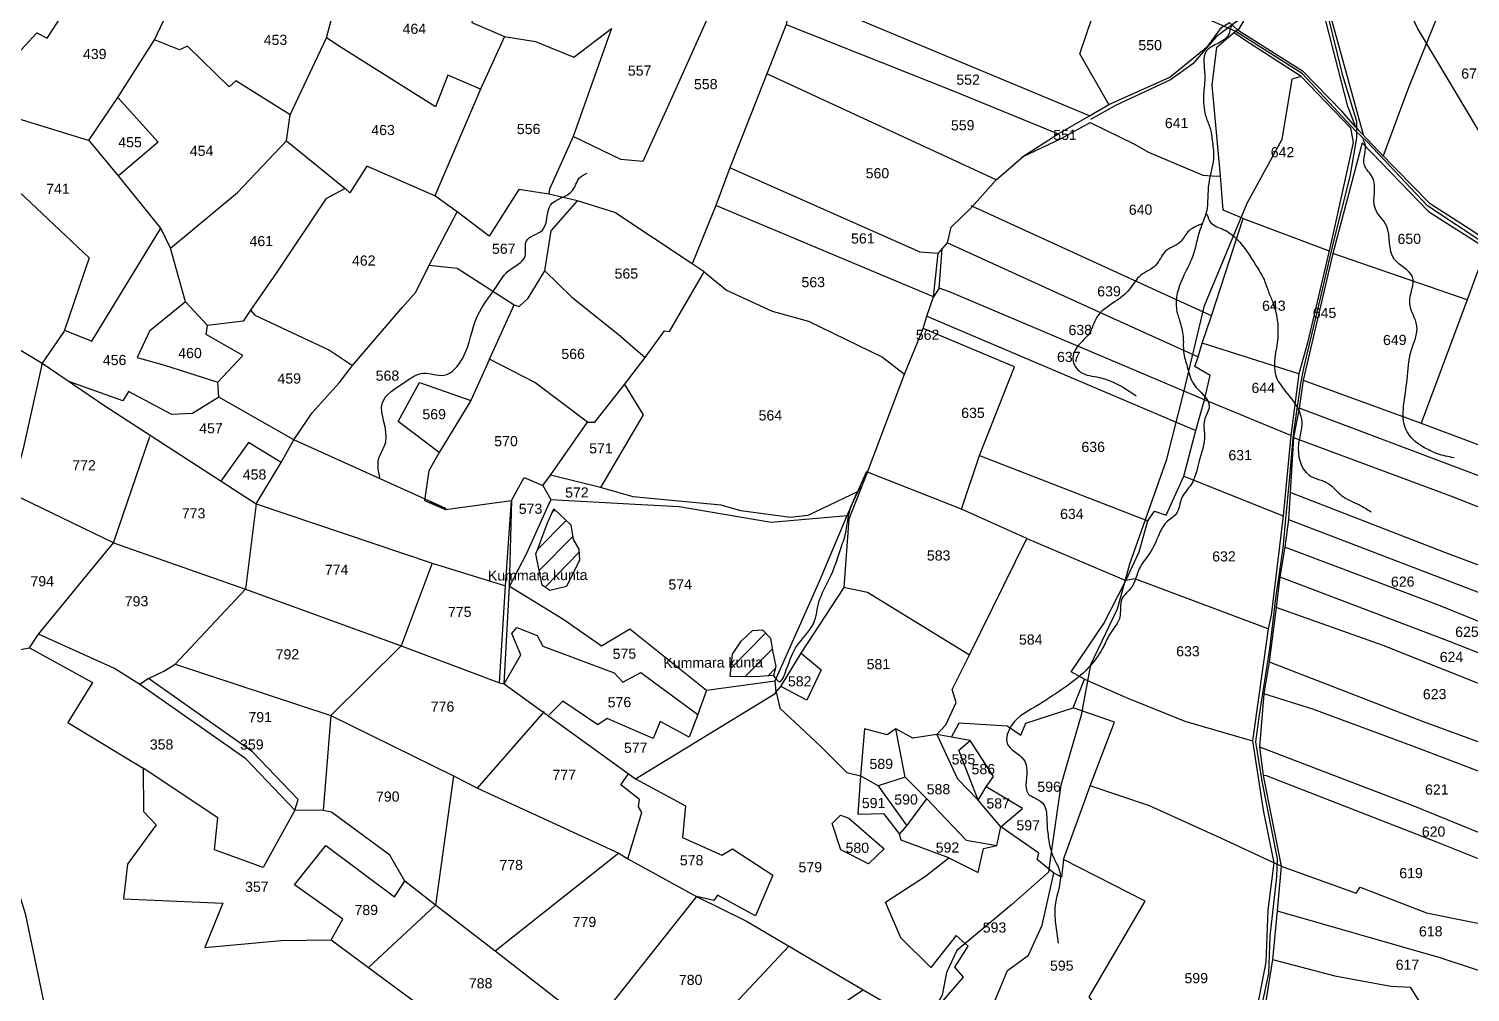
# Model space of a CAD drawing. Header units: inches. Extents: x 183472 to 190380, y 1608658 to 1615701.
# Drawn here: x 186822 to 189151, y 1611026 to 1612582 of the extents above; entities that cross this region are included whole.
import ezdxf
from ezdxf.enums import TextEntityAlignment as Align

# ---------------------------------------------------------------- set-up
doc = ezdxf.new("R2010")
doc.units = ezdxf.units.IN
doc.header["$LTSCALE"] = 15
doc.header["$MEASUREMENT"] = 0
for name, color, linetype in [('PLOT', 7, 'Continuous'), ('PLOT NO', 7, 'Continuous'), ('ROADS', 1, 'Continuous'), ('STREAM', 4, 'Continuous')]:
    doc.layers.add(name, color=color, linetype=linetype)
doc.styles.get("Standard").update_dxf_attribs({"font": 'arial.ttf'})
pattern_1 = [(45.441, (185479.772, 1609106.315), (-18.18282, 17.90506), [])]

msp = doc.modelspace()

# ---------------------------------------------------------------- hatches: boundary and pattern name
at = {"layer": 'STREAM'}
h = msp.add_hatch(dxfattribs=at)
h.set_pattern_fill('ANSI31', color=256, scale=204.149958, angle=0.441)
h.set_pattern_definition(pattern_1)
h.paths.add_polyline_path([(187643.6, 1611740.3), (187640.9, 1611733.9), (187651.3, 1611683.2), (187663.8, 1611674.6), (187690.5, 1611681.2), (187711.8, 1611723.4), (187710.4, 1611741.4), (187701.6, 1611756.7), (187697.7, 1611780.4), (187670.1, 1611806.6), (187659.9, 1611783.8)])
h = msp.add_hatch(dxfattribs=at)
h.set_pattern_fill('ANSI31', color=256, scale=204.149958, angle=0.441)
h.set_pattern_definition(pattern_1)
h.paths.add_polyline_path([(187959.1, 1611571.9), (187954.9, 1611535.9), (187995.2, 1611534.9), (188025.4, 1611537.5), (188028.7, 1611551.6), (188023.6, 1611577.7), (188020.2, 1611597.6), (188007.2, 1611610.8), (187991.2, 1611610.2), (187972.7, 1611593)])

# ---------------------------------------------------------------- linework, layer by layer
at = {"layer": 'PLOT'}
for points in [[(186918.4, 1612401.1), (186965.7, 1612471), (187025.3, 1612564), (187044.9, 1612606.3), (187047.4, 1612614.2), (187113.3, 1612762.4), (187134.6, 1612811.9), (187294, 1612742.9), (187301, 1612755.7), (187333.5, 1612837.6), (187376.7, 1612985), (187387.2, 1613032)], [(189010.3, 1612375.7), (189050.9, 1612485.8), (189112.4, 1612638.2), (189166.1, 1612783.3), (189124.9, 1612810), (189141.1, 1612877.1), (189156.6, 1612930.9), (189334.5, 1612902), (189361.9, 1612968), (189422.4, 1612948.1), (189604.5, 1612888.5), (189629, 1612948.7), (189655.9, 1612951.1)], [(188095.8, 1612754.8), (188063.1, 1612639), (188050.2, 1612610.8), (188045.8, 1612589.1), (188014.5, 1612509.1), (187954.6, 1612357.3), (187932.2, 1612296.7), (187893.9, 1612202.4)], [(186732.9, 1612465.4), (186834.8, 1612575.6), (186851.5, 1612566.8), (186930.3, 1612687.9)], [(189650, 1611955.3), (189641.8, 1611956.9), (189553.1, 1612007.9), (189440.9, 1612072.9), (189388.5, 1612104.9), (189269.8, 1612181.8), (189178.1, 1612239), (189158.3, 1612253), (189086.3, 1612299), (189003, 1612383.8), (188965.7, 1612423.6), (188943.4, 1612448.6), (188881.5, 1612512.3), (188775.8, 1612579), (188785.4, 1612595.5), (188813, 1612621.4), (188866.4, 1612706.8), (188897.4, 1612670.5), (188952.3, 1612458.6), (188965.7, 1612423.6)], [(187238.2, 1612401.2), (187244.3, 1612442.8), (187302.9, 1612567.4), (187316, 1612616), (187400.5, 1612656.5), (187439.6, 1612677.7), (187457.4, 1612669.7), (187470.1, 1612681.8), (187550.1, 1612649.1), (187537.5, 1612591.9), (187590.8, 1612569.3), (187640.5, 1612561.5), (187702.8, 1612536.1), (187763.4, 1612582.6), (187701.3, 1612407.7), (187663.4, 1612323), (187662.1, 1612314.8)], [(187937.1, 1612640.4), (187867, 1612483.6), (187814.1, 1612367.7), (187778.3, 1612370.9), (187701.3, 1612407.7)], [(188536, 1612441.3), (188212.6, 1612576), (188063.1, 1612639)], [(188566.8, 1612459.4), (188520.3, 1612541.7), (188550.1, 1612630.7)], [(188923.3, 1612608), (188978.1, 1612411)], [(187802.3, 1611370.6), (188027.7, 1611508.4), (188029.7, 1611510.8), (188029.7, 1611510.8), (188037, 1611519.5), (188069.8, 1611573.6), (188139.4, 1611679.3), (188147.6, 1611790.5), (188176.9, 1611865.9), (188236.6, 1612024.1), (188266.7, 1612096.1), (188273.1, 1612117.7), (188283.5, 1612148.9), (188291.1, 1612218.7), (188306.1, 1612236), (188312, 1612261.7), (188345.3, 1612293), (188385, 1612338.2), (188428.5, 1612375.4), (188489.7, 1612404.9), (188536.6, 1612430.6), (188607.4, 1612396), (188630.8, 1612382.7), (188718.8, 1612345.6), (188741.7, 1612344.1), (188747.5, 1612344.2), (188733.8, 1612490.8), (188741.5, 1612552.5), (188775.4, 1612581.1)], [(188045.8, 1612589.1), (188315.2, 1612481.7), (188485.3, 1612412.2)], [(188426.6, 1612374.3), (188485.3, 1612412.2), (188536, 1612441.3), (188566.8, 1612459.4), (188665.7, 1612504), (188727.1, 1612554), (188748.9, 1612584), (188762, 1612591.9), (188775.8, 1612579)], [(188878, 1612505), (188785.2, 1612564.8), (188769, 1612576.1)], [(187244.3, 1612442.8), (187156.5, 1612497.9), (187145.9, 1612488.4), (187078.5, 1612553.8), (187065.3, 1612547.7), (187025.3, 1612564)], [(187551.6, 1612484.2), (187499.2, 1612507.1), (187479.2, 1612456), (187326.5, 1612551.7), (187302.9, 1612567.4)], [(187590.8, 1612569.3), (187551.6, 1612484.2), (187478, 1612312.3)], [(188385, 1612338.2), (188014.5, 1612509.1)], [(188878, 1612505), (188957.5, 1612422), (188961.6, 1612398.1), (188933.5, 1612271.4), (188922.8, 1612223.4), (188888, 1612074.8), (188874, 1612024.4), (188861.3, 1611925.2), (188848.9, 1611795.1), (188829.1, 1611635), (188824.5, 1611612.5), (188799, 1611431.8), (188816.2, 1611319.6), (188833.7, 1611234.7), (188823.7, 1611158.4), (188820.5, 1611074.2), (188785.9, 1610893.6), (188766.6, 1610777.7), (188745.5, 1610734.8)], [(187075.3, 1612140.7), (187051, 1612227.4), (187035.3, 1612260), (186967, 1612344.3), (186920, 1612400.8), (186737.8, 1612456.7), (186709.8, 1612438.7)], [(186965.7, 1612471), (187030.9, 1612398.7), (186967, 1612344.3)], [(187051, 1612227.4), (187159.1, 1612317.5), (187238.2, 1612401.2), (187332.9, 1612324.2)], [(188976.1, 1612397.7), (188929, 1612219), (188880.9, 1612014.5), (188874.4, 1611969.3), (188865.6, 1611921.5), (188859.8, 1611832.8), (188857.3, 1611789.5), (188851.3, 1611744.8), (188843.2, 1611696.6), (188837.2, 1611647.2), (188825.8, 1611559.3), (188817.4, 1611507.8), (188810.4, 1611421.9), (188816.4, 1611375.8), (188845.2, 1611229.5), (188839, 1611157.2), (188831.5, 1611078.5), (188815.5, 1610977.8), (188784.9, 1610831.5), (188774.5, 1610767), (188756.2, 1610745.6), (188775.2, 1610684.9), (188821.3, 1610631.5), (188822.3, 1610554.8)], [(188976.1, 1612397.7), (189083.6, 1612286.8), (189176.7, 1612227.6), (189388, 1612093.7), (189640.9, 1611939.9)], [(189003, 1612383.8), (189003, 1612383.8), (189003, 1612383.8)], [(187912.9, 1612189.3), (187893.9, 1612202.4), (187768.6, 1612285.4), (187708.5, 1612303.9), (187662.1, 1612314.8), (187613.6, 1612322.1), (187565.5, 1612246.7), (187514, 1612286.3), (187478, 1612312.3), (187368, 1612360.2), (187340.6, 1612316.9), (187332.9, 1612324.2), (187302.1, 1612307.5), (187222.8, 1612188.8), (187179.9, 1612127.6), (187168.4, 1612109.6), (187110.6, 1612102.6)], [(188291.1, 1612218.7), (188262, 1612221.1), (187954.6, 1612357.3)], [(188375.5, 1610993.6), (188403, 1611060.8), (188437.4, 1611085.3), (188459.1, 1611133.9), (188478.1, 1611218), (188451.1, 1611239.9), (188453.7, 1611250.3), (188392.5, 1611292.9), (188427.7, 1611322.7), (188369, 1611357.7), (188380.5, 1611374.3), (188343.1, 1611432.4), (188313, 1611437.5), (188325.3, 1611460.9), (188402.9, 1611456.1), (188425, 1611441.1), (188432.9, 1611460.2), (188509.4, 1611484.8), (188527.6, 1611531.4), (188506.3, 1611543.1), (188559.1, 1611621.2), (188594.6, 1611690.6), (188615.8, 1611737.3), (188630, 1611787.2), (188640.6, 1611802.8), (188659.4, 1611796.1), (188688.2, 1611859.2), (188707.3, 1611933.1), (188721.5, 1611982.4), (188730.8, 1612022.1), (188706.2, 1612036.3), (188711.2, 1612051.8), (188717.8, 1612073.9), (188732.7, 1612118.5), (188784, 1612275.4), (188751.7, 1612288.9), (188747.5, 1612344.2)], [(186786.9, 1612336.8), (186919.6, 1612212.1), (186879.1, 1612093.3), (186843.3, 1612041.6), (186812.3, 1611901.1), (186792.9, 1611832)], [(187468.7, 1612200), (187514.1, 1612195.4), (187605.9, 1612136.2), (187614.4, 1612133.1), (187628.7, 1612146.6), (187655.5, 1612190.8), (187666, 1612255.4), (187708.5, 1612303.9)], [(188283.5, 1612148.9), (187932.2, 1612296.7)], [(188732.7, 1612118.5), (188344.8, 1612296.2)], [(187179.9, 1612127.6), (187187.1, 1612119.2), (187308, 1612062.8), (187345.2, 1612038), (187425.5, 1612132.2), (187447.1, 1612156.3), (187468.7, 1612200), (187514, 1612286.3)], [(188784, 1612275.4), (188922.8, 1612223.4)], [(186879.6, 1612095), (186923.7, 1612077.3), (187035.3, 1612260)], [(188721.5, 1611982.4), (188309.7, 1612157.2), (188292.9, 1612162.7), (188297.7, 1612226.3)], [(188306.1, 1612236), (188562.7, 1612119.4), (188711.2, 1612051.8)], [(189176.7, 1612227.6), (189146, 1612144.3), (189071.8, 1611944.7)], [(189146, 1612144.3), (188929, 1612219)], [(187655.5, 1612190.8), (187699.6, 1612148.5), (187774, 1612088.8), (187818, 1612050.7)], [(187784.3, 1612007.6), (187818, 1612050.7), (187848.8, 1612093.8), (187857.3, 1612093.2), (187912.9, 1612189.3), (187949.2, 1612159.5), (188023.1, 1612125.7), (188081.9, 1612109.5), (188201.2, 1612051.5), (188236.6, 1612024.1)], [(188292.9, 1612162.7), (188283.5, 1612148.9)], [(186690.8, 1612133.7), (186843.3, 1612041.6), (186944.8, 1611972.8), (187189.4, 1611814.4), (187189.4, 1611814.4), (187172.1, 1611676.7), (187423.7, 1611585), (187582.7, 1611525.3), (187590.1, 1611524), (187802.3, 1611370.6), (187882.8, 1611327), (187877.9, 1611275.7), (187941.5, 1611246.9), (187959, 1611257.2), (188024.3, 1611214.9), (187996.1, 1611149), (187934.9, 1611182.2), (187928.9, 1611174), (187900.7, 1611180.5), (187981.3, 1611140.3), (188170.1, 1611029.5), (188273.4, 1610970)], [(187129, 1611987.1), (187127.2, 1612011.3), (187168, 1612054), (187108.6, 1612088.2), (187110.6, 1612102.6), (187075.3, 1612140.7), (187016.9, 1612093.3), (186996.8, 1612050.9), (187041.2, 1612038.3), (187127.2, 1612011.3)], [(187724.6, 1611946.6), (187639.7, 1612010.3), (187566.5, 1612048.4), (187605.9, 1612136.2)], [(188273.1, 1612117.7), (188707.3, 1611933.1)], [(188328.8, 1611806.1), (188357.9, 1611892.9), (188414.3, 1612035.7), (188267.2, 1612097.7)], [(188874, 1612024.4), (188717.8, 1612073.9)], [(187461.1, 1611820.1), (187496, 1611807), (187250.2, 1611918.1), (187279.6, 1611961.6), (187323.3, 1612010.2), (187345.2, 1612038)], [(187566.5, 1612048.4), (187536, 1611981.7), (187485.2, 1611897.3), (187468.2, 1611868), (187461.1, 1611820.1), (187495.1, 1611805.5), (187601.9, 1611820.1)], [(187229.9, 1611881.4), (187250.2, 1611918.1), (187129, 1611987.1), (187086.7, 1611960.3), (187053.2, 1611958.8), (186983, 1611996.2), (186973.7, 1611980.8), (186886.4, 1612012)], [(188880.9, 1612014.5), (189071.8, 1611944.7), (189302.2, 1611858.2), (189549.4, 1611765.3)], [(187485.2, 1611897.3), (187418.8, 1611947.6), (187453.2, 1612010.5), (187536, 1611981.7)], [(188161.9, 1611834.4), (188080.7, 1611795.8), (188052.6, 1611792.4), (187972.6, 1611803.5), (187940.8, 1611812.4), (187860.1, 1611820), (187798.2, 1611825.7), (187745.4, 1611840.7), (187665.1, 1611860.7), (187724.6, 1611946.6), (187736.7, 1611946.4), (187784.3, 1612007.6), (187814.5, 1611958.4), (187745.4, 1611840.7)], [(188861.3, 1611925.2), (188721.5, 1611982.4)], [(189535.8, 1611717.4), (189193.6, 1611849.1), (188959, 1611937.2), (188874.4, 1611969.3)], [(186959, 1611751.8), (187017.5, 1611923.6)], [(188865.6, 1611921.5), (189118.8, 1611827.4), (189511.2, 1611673.3)], [(187189.4, 1611814.4), (187229.9, 1611881.4), (187177.1, 1611913.7), (187132.3, 1611851.2)], [(188357.9, 1611892.9), (188630, 1611787.2)], [(187582.7, 1611525.3), (187592.3, 1611682.2), (187601.9, 1611820.1), (187622.5, 1611857), (187652.7, 1611844), (187665.1, 1611860.7)], [(188029.7, 1611510.8), (188027.8, 1611528.9), (188099.5, 1611689.5), (188144.2, 1611795.5), (188175.9, 1611867.1)], [(188434.3, 1611758.8), (188328.8, 1611806.1), (188176.9, 1611865.9)], [(188688.2, 1611859.2), (188848.9, 1611795.1)], [(186792.9, 1611832), (186731.5, 1611639.7), (186700.3, 1611560.1), (186823.2, 1611581.9), (186837.7, 1611603.8)], [(187733.2, 1610969.1), (187575.4, 1611092), (187479.3, 1611166.1), (187429.3, 1611205.1), (187405.3, 1611246.8), (187311, 1611316.5), (187297.5, 1611319), (187251.6, 1611319.5), (187257.1, 1611337.1), (187183.2, 1611413.8), (187015.5, 1611532.5), (187001.1, 1611523), (186960.5, 1611548.7), (186837.7, 1611603.8), (186959, 1611751.8), (186792.9, 1611832)], [(187652.7, 1611844), (187665.4, 1611821.5), (187801.4, 1611814.1), (187872.6, 1611810.3), (188021.6, 1611784.7), (188144.2, 1611795.5)], [(189483.1, 1611596.2), (189109.8, 1611735.9), (188859.8, 1611832.8)], [(187189.4, 1611814.4), (187473.5, 1611718.6), (187592.3, 1611682.2)], [(187590.1, 1611524), (187598.7, 1611681.7), (187602.6, 1611820.3)], [(187665.4, 1611821.5), (187625.4, 1611733.1), (187598.7, 1611681.7), (187686.3, 1611627.8), (187747.2, 1611585.4), (187792.9, 1611612.6), (187917.1, 1611513.6), (188027.8, 1611528.9)], [(188857.3, 1611789.5), (189181.9, 1611664.9), (189463.1, 1611553.1)], [(188289.2, 1611441.9), (188303.6, 1611457.7), (188320.5, 1611493.9), (188313.8, 1611514.5), (188341.9, 1611570.9), (188434.3, 1611758.8), (188594.6, 1611690.6)], [(186959, 1611751.8), (187172.1, 1611676.7)], [(189443.9, 1611511.7), (189099.4, 1611650.8), (188851.3, 1611744.8)], [(187473.5, 1611718.6), (187423.7, 1611585)], [(188824.5, 1611612.5), (188608.8, 1611693.4), (188594.6, 1611690.6)], [(188843.2, 1611696.6), (189117, 1611592.9), (189425.9, 1611470.9)], [(187015.5, 1611532.5), (187040, 1611544.2), (187058.6, 1611555.7), (187172.1, 1611676.7)], [(188138.4, 1611679.8), (188177.2, 1611672), (188341.9, 1611570.9)], [(189409.8, 1611426.3), (189010.3, 1611585.9), (188837.2, 1611647.2)], [(186540.1, 1611619.2), (186700.3, 1611560.1), (186718.3, 1611481.8), (186756.4, 1611342.9), (186815.8, 1611153), (186864.4, 1610920.6), (186946.8, 1610565.5), (186755.6, 1610432.5), (186622.3, 1610318), (186468.6, 1610186.9), (186331.1, 1610309.7), (186289.5, 1610343.3), (186293.2, 1610363), (186325.8, 1610336.9), (186331.1, 1610309.7)], [(187590.1, 1611524), (187617.1, 1611570.8), (187602.3, 1611605.1), (187610.3, 1611615), (187643.2, 1611601.7), (187652.5, 1611584.6), (187767.9, 1611541.8), (187781.6, 1611526.4), (187810.9, 1611542.2), (187903.1, 1611474.5)], [(186823.2, 1611581.9), (186924.9, 1611526.2), (186885.2, 1611461.4), (187006.8, 1611387.5), (187007, 1611317.6), (187027.6, 1611296.3), (186981.5, 1611232.7), (186974.7, 1611176.6), (187135.2, 1611169.3), (187106.1, 1611098), (187229.5, 1611109.1), (187310.7, 1611110.1), (187370.8, 1611065.4), (187455.3, 1611003.2), (187422, 1610904.2), (187537.4, 1610879.1), (187508.8, 1610829.7), (187588.1, 1610781), (187628.5, 1610855.5), (187645, 1610891.8), (187585.7, 1610920.4), (187591.2, 1610941.8), (187455.3, 1611003.2)], [(187058.6, 1611555.7), (187309.8, 1611472.9), (187423.7, 1611585)], [(188069.8, 1611573.6), (188102, 1611546.3), (188079, 1611497.2), (188037, 1611519.5)], [(188825.8, 1611559.3), (189075.1, 1611462.8), (189373.3, 1611353.7)], [(187251.6, 1611319.5), (187172.7, 1611402.5), (187001.1, 1611523)], [(188527.6, 1611531.4), (188595.1, 1611501.6), (188690, 1611463.7), (188799, 1611431.8)], [(187917.1, 1611513.6), (187903.1, 1611474.5), (187888.9, 1611437.5), (187842.3, 1611462.9), (187831, 1611435.4), (187756.3, 1611467.6), (187741.5, 1611457.4), (187685, 1611495.8), (187662.5, 1611473.7)], [(188029.7, 1611510.8), (188035.6, 1611484.4), (188101.4, 1611422.7), (188143.7, 1611380.8), (188165.5, 1611375)], [(189354.9, 1611310), (189060.7, 1611422.3), (188896.7, 1611483.1), (188817.4, 1611507.8)], [(187309.8, 1611472.9), (187507.9, 1611375), (187547, 1611355.1), (187655.3, 1611479.3)], [(188493.8, 1611239.9), (188536.8, 1611359.1), (188576.1, 1611461.9), (188509.4, 1611484.8)], [(187309.8, 1611472.9), (187297.5, 1611319)], [(188313, 1611437.5), (188289.2, 1611441.9), (188250.2, 1611436.1), (188223, 1611451.4), (188208.6, 1611441.3), (188172, 1611451), (188165.5, 1611375), (188161.5, 1611313.4), (188202.8, 1611314.5), (188228.7, 1611280.8), (188240.6, 1611294.7), (188272.8, 1611337.9), (188237.7, 1611372.8), (188223, 1611451.4)], [(188289.2, 1611441.9), (188322.4, 1611370.6), (188356.1, 1611335.8)], [(188356.1, 1611335.8), (188324.4, 1611416.7), (188343.1, 1611432.4)], [(188810.4, 1611421.9), (189060.6, 1611326.1), (189319.4, 1611220.8)], [(187251.6, 1611319.5), (187200.7, 1611227.1), (187122, 1611255.6), (187127.4, 1611307.6), (187006.8, 1611387.5)], [(187507.9, 1611375), (187479.3, 1611166.1), (187370.8, 1611065.4)], [(187547, 1611355.1), (187775.1, 1611250.3), (187775.1, 1611250.3), (187789.6, 1611241.3), (187812.6, 1611316.2), (187807.1, 1611325), (187808.5, 1611336.8), (187778.3, 1611360.8), (187791, 1611378.6)], [(188194.3, 1611359), (188165.5, 1611375)], [(188237.7, 1611372.8), (188194.3, 1611359), (188240.6, 1611294.7)], [(189307, 1611184.3), (189097, 1611268.3), (188821.8, 1611375.4), (188816.4, 1611375.8)], [(188282.2, 1610959.7), (188297.5, 1611010.1), (188332.2, 1611049.9), (188318, 1611066.2), (188339.8, 1611099.9), (188320.2, 1611117.3), (188279.5, 1611065.5), (188231.1, 1611113.6), (188206.2, 1611170.9), (188270.9, 1611213.1), (188308.2, 1611242.9), (188356, 1611219.3), (188364.7, 1611257.9), (188386.1, 1611262.5), (188392.5, 1611292.9), (188356.1, 1611335.8), (188369, 1611357.7)], [(188272.8, 1611337.9), (188336.7, 1611271.3), (188386.1, 1611262.5)], [(188845.2, 1611229.5), (188833.7, 1611234.7), (188747.7, 1611274.6), (188632.7, 1611326.9), (188536.8, 1611359.1)], [(188133.5, 1611311.5), (188147, 1611307.1), (188204, 1611257.1), (188178.8, 1611232.8), (188134.2, 1611255.6), (188119.8, 1611298.2), (188133.5, 1611311.5)], [(188308.2, 1611242.9), (188231.5, 1611271.4), (188228.7, 1611280.8)], [(187310.7, 1611110.1), (187329.6, 1611143.8), (187251.3, 1611198.9), (187301.7, 1611262.8), (187412.6, 1611179.5), (187429.3, 1611205.1)], [(187775.1, 1611250.3), (187575.4, 1611092)], [(187789.6, 1611241.3), (187900.7, 1611180.5)], [(188491.6, 1610901.9), (188541.6, 1611010.2), (188535.2, 1611018), (188625.7, 1611172.9), (188493.8, 1611239.9), (188490.6, 1611211.4), (188478.1, 1611218)], [(188845.2, 1611229.5), (188966.6, 1611185.6), (188973.2, 1611195.6), (189080.3, 1611153.8), (189258.8, 1611118.1), (189287.7, 1611106.3)], [(187900.7, 1611180.5), (187733.2, 1610969.1)], [(188839, 1611157.2), (189101.9, 1611082), (189263.2, 1611028.3)], [(188050, 1611099.9), (187842.5, 1610878.8)], [(188831.5, 1611078.5), (188932.2, 1611052.1), (189022.5, 1611035.6), (189054, 1611033.8), (189074.6, 1611000.7), (189222.3, 1610938.5)], [(188177.6, 1610762.4), (188011.1, 1610883.7), (187975.4, 1610900.9), (188170.1, 1611029.5)]]:
    msp.add_lwpolyline(points, dxfattribs=at)
at = {"layer": 'ROADS'}
for points in [[(188860, 1613292.8), (188879.4, 1613228.7), (188891.7, 1613153.9), (188914.4, 1612981.3), (188903.6, 1612908.1), (188901.3, 1612862.4), (188879.2, 1612757.6), (188869.3, 1612722.8), (188836.5, 1612671.9), (188790.3, 1612607.1), (188768.6, 1612589.8), (188740.4, 1612569.1), (188702.7, 1612525.4), (188666.8, 1612499.3), (188577.7, 1612458.2), (188537.5, 1612435.6)], [(189480.7, 1611575.4), (189424.7, 1611620.7), (189368.8, 1611718.5), (189387.5, 1611786.1), (189361.9, 1611831.2), (189338.9, 1611920.1), (189322.7, 1611943.1), (189276.6, 1612070.6), (189261.6, 1612174.5), (189216.9, 1612308.5), (189189.6, 1612375.4), (189065.8, 1612582.8), (188991.7, 1612741.8), (188995.7, 1612791.9)], [(188911.3, 1612642.6), (188943.8, 1612508.7), (188967.4, 1612432.9), (188966.9, 1612405.7), (188956.6, 1612343.5), (188930.2, 1612239), (188908.6, 1612146.6), (188881.5, 1612033.8), (188876.4, 1612009), (188865, 1611926.8), (188858.4, 1611851.6), (188852.6, 1611790.3), (188848.1, 1611743.2), (188836.1, 1611662.3), (188826.6, 1611580.1), (188809.8, 1611474), (188803.8, 1611430.4), (188814.3, 1611366.8), (188838.9, 1611241.4), (188837.8, 1611212), (188827, 1611116.1), (188824.8, 1611056.1), (188799.2, 1610935.8)], [(189174.6, 1612234.7), (189081.9, 1612296.2), (188984.3, 1612399.4), (188965.9, 1612416.6), (188879.7, 1612509.4), (188772, 1612577.8), (188708.1, 1612605.5)], [(188878, 1612505), (188862.6, 1612500.4), (188846.5, 1612403.1), (188790, 1612299.6), (188720.3, 1612132.7), (188687.7, 1611994.7), (188659.5, 1611884.6), (188600.4, 1611717), (188580.4, 1611644.2), (188537.6, 1611554.6), (188522.4, 1611473), (188489.4, 1611360), (188472.5, 1611244.3), (188469.4, 1611219.6), (188409.8, 1611166.8), (188321.4, 1611092.9), (188304.9, 1611057.4), (188297.5, 1611021), (188276.8, 1610984.5)]]:
    msp.add_lwpolyline(points, dxfattribs=at)
at = {"layer": 'STREAM'}
for points in [[(187643.6, 1611740.3), (187659.9, 1611783.8), (187670.1, 1611806.6), (187697.7, 1611780.4), (187701.6, 1611756.7), (187710.4, 1611741.4), (187711.8, 1611723.4), (187690.5, 1611681.2), (187663.8, 1611674.6), (187651.3, 1611683.2), (187640.9, 1611733.9), (187643.6, 1611740.3)], [(187954.9, 1611535.9), (187959.1, 1611571.9), (187972.7, 1611593), (187991.2, 1611610.2), (188007.2, 1611610.8), (188020.2, 1611597.6), (188023.6, 1611577.7), (188028.7, 1611551.6), (188025.4, 1611537.5), (187995.2, 1611534.9), (187954.9, 1611535.9)]]:
    msp.add_lwpolyline(points, dxfattribs=at)
for points in [[(188923.9, 1613517.5), (188875.6, 1613493.6), (188857.8, 1613497.1), (188841.2, 1613457.6), (188837.6, 1613418.8), (188852.4, 1613383.6), (188855, 1613331.7), (188861, 1613302.5), (188864.8, 1613280.8), (188869.8, 1613262.7), (188880.5, 1613250.4), (188882.1, 1613219.4), (188882.3, 1613197.6), (188889.6, 1613164.9), (188889.9, 1613124.7), (188896.9, 1613080), (188902.4, 1613064.1), (188902.6, 1613039.3), (188909.8, 1613022.5), (188911.8, 1612990.6), (188916.3, 1612982.6), (188907.2, 1612960.8), (188902, 1612936), (188902.6, 1612921.1), (188901, 1612898.9), (188901.2, 1612871.4), (188899.7, 1612842.1), (188888, 1612805.7), (188879.4, 1612762.2), (188871.2, 1612738), (188866.5, 1612713.5), (188852.5, 1612689.1), (188836.2, 1612671.2), (188811.6, 1612631.6), (188786.2, 1612600.3), (188764.1, 1612584.2), (188761.4, 1612574.3), (188724.4, 1612545.6), (188722, 1612507.9), (188720.1, 1612475.1), (188723.4, 1612441.4), (188730.2, 1612422.4), (188734.4, 1612399), (188736, 1612371.6), (188728.3, 1612332.1), (188724.6, 1612286.9), (188714.2, 1612256.7), (188702.1, 1612213.4), (188686.4, 1612179.6), (188676.1, 1612129.8), (188681.2, 1612110.8), (188687.1, 1612084.7), (188687.8, 1612060.3), (188693.7, 1612036), (188704.1, 1612007.7), (188729.3, 1611972), (188721.4, 1611949.3), (188721.6, 1611925.6), (188712.6, 1611882.1), (188700.1, 1611846), (188685.1, 1611824.7), (188675.6, 1611798.4), (188659.7, 1611784.6), (188648.3, 1611765.7), (188632.5, 1611734.1), (188616.3, 1611710.4), (188604.1, 1611680.2), (188587.9, 1611660.6), (188584.5, 1611631.3), (188569.7, 1611605.9), (188558.7, 1611584.6), (188536.8, 1611552.9), (188504.5, 1611524.1), (188477.2, 1611505.3), (188454.2, 1611490.4), (188409.7, 1611456.4), (188402.8, 1611427.6), (188429.2, 1611401.6), (188434.2, 1611389.2), (188436.7, 1611346.4), (188460.3, 1611331.1), (188466.7, 1611305), (188469.2, 1611275.8), (188480.1, 1611237.7), (188486.9, 1611223.6), (188480.2, 1611166.1), (188480.9, 1611136.4), (188485.1, 1611105)], [(189124.8, 1611889), (189097.8, 1611895.4), (189074.4, 1611906.9), (189061.4, 1611915.8), (189044.7, 1611941.6), (189043.3, 1611971.5), (189049, 1612015.4), (189055.5, 1612061.5), (189064.7, 1612102.3), (189053.1, 1612138.9), (189057.7, 1612181.3), (189028.1, 1612210), (189015.5, 1612263.7), (188997.1, 1612292.1), (188993.1, 1612341.8), (188979.9, 1612361.6), (188980.5, 1612397.4), (188977.7, 1612403)], [(187389.5, 1611855.2), (187387.2, 1611886.3), (187398.6, 1611914.6), (187393.2, 1611977.5), (187429.4, 1612011.2), (187459.6, 1612025.7), (187492.6, 1612022.2), (187523, 1612050.1), (187546.6, 1612117.2), (187582.1, 1612172.2), (187596.8, 1612191), (187623.8, 1612214.7), (187626.2, 1612239.5), (187651.7, 1612256.6), (187664.8, 1612296.9), (187700.5, 1612320.8), (187711.7, 1612341), (187724.2, 1612348.9)], [(188725.5, 1612282.7), (188731.8, 1612268.7), (188752.9, 1612257.4), (188774, 1612241.9), (188804.6, 1612199.8), (188817.7, 1612176.7), (188824.9, 1612157.4), (188832, 1612139.8), (188839.8, 1612082.8), (188836.7, 1612021.4), (188862.1, 1611984.3), (188879, 1611946.3), (188873.4, 1611911.3), (188890.5, 1611861), (188921.5, 1611847.3), (188942.8, 1611828.2), (188972.1, 1611812.7), (188990.6, 1611801.7)], [(188718.3, 1612267.2), (188694.7, 1612253.9), (188682, 1612237.1), (188658.1, 1612222.1), (188642.6, 1612199.7), (188618.5, 1612183.9), (188600.3, 1612161.2), (188576.4, 1612140.6), (188547.8, 1612116.3), (188534.7, 1612088.9), (188517.8, 1612070.7), (188508.8, 1612047.7), (188521.2, 1612027.5), (188551.7, 1612018.8), (188611.4, 1611989.1)], [(188025.3, 1611537.4), (188034.1, 1611527.5), (188045.9, 1611546.3), (188063.7, 1611586.2), (188089.6, 1611621), (188099.2, 1611657.7), (188115.3, 1611692.9), (188134.5, 1611744.2), (188142.8, 1611772), (188146.9, 1611797.8), (188166.8, 1611843.4)]]:
    msp.add_spline(points, degree=3, dxfattribs=at)

# ---------------------------------------------------------------- texts
at = {"layer": 'PLOT NO'}
for s, height, p in [('453', 16.33, (187220.5, 1612564)), ('464', 16.33, (187444.9, 1612581.9)), ('439', 16.33, (186928.5, 1612541.2)), ('550', 16.33, (188633.7, 1612555.5)), ('557', 16.33, (187808.9, 1612514.4)), ('558', 16.33, (187915.7, 1612492.5)), ('552', 16.33, (188339.6, 1612499.7)), ('675', 16.33, (189155.4, 1612509.7)), ('559', 16.33, (188330.9, 1612426.1)), ('641', 16.33, (188676.5, 1612429.7)), ('463', 16.33, (187394.3, 1612418.4)), ('556', 16.33, (187629.5, 1612420)), ('551', 16.33, (188496.2, 1612410.6)), ('455', 16.33, (186985.5, 1612398.7)), ('454', 16.33, (187101.1, 1612384.8)), ('642', 16.33, (188847.6, 1612382.6)), ('560', 16.33, (188193.1, 1612348.6)), ('741', 16.33, (186869, 1612323.5)), ('640', 16.33, (188618.3, 1612289.8)), ('461', 16.33, (187197.6, 1612239)), ('561', 16.33, (188169.5, 1612243.3)), ('650', 16.33, (189052.4, 1612242.7)), ('567', 16.33, (187589.3, 1612226.6)), ('462', 16.33, (187363.1, 1612207.5)), ('565', 16.33, (187787.4, 1612186.5)), ('563', 16.33, (188089.4, 1612172.7)), ('639', 16.33, (188567.3, 1612157.9)), ('643', 16.33, (188833.6, 1612134.6)), ('645', 16.33, (188915.5, 1612122.9)), ('562', 16.33, (188274.1, 1612087.6)), ('638', 16.33, (188520.8, 1612095.4)), ('649', 16.33, (189029, 1612079.3)), ('460', 16.33, (187082.4, 1612058.1)), ('566', 16.33, (187701.4, 1612056.7)), ('637', 16.33, (188502.3, 1612051.9)), ('456', 16.33, (186960.6, 1612046.8)), ('459', 16.33, (187242.7, 1612017)), ('568', 16.33, (187401.4, 1612021.6)), ('644', 16.33, (188816.5, 1612002)), ('569', 16.33, (187476.9, 1611959.3)), ('564', 16.33, (188020.1, 1611957.5)), ('635', 16.33, (188347.5, 1611961.5)), ('457', 16.33, (187116.2, 1611936.6)), ('570', 16.33, (187593, 1611915.9)), ('571', 16.33, (187746.4, 1611904.3)), ('636', 16.33, (188541.7, 1611906.5)), ('631', 16.33, (188779.2, 1611893.2)), ('772', 16.33, (186911.2, 1611876.8)), ('458', 16.33, (187186.7, 1611862)), ('572', 16.33, (187707.5, 1611832.9)), ('773', 16.33, (187088.2, 1611799.2)), ('573', 16.33, (187632.6, 1611806.6)), ('634', 16.33, (188507.2, 1611798.3)), ('583', 16.33, (188292, 1611731.2)), ('632', 16.33, (188753, 1611729.7)), ('774', 16.33, (187319.3, 1611708.1)), ('794', 16.33, (186843.6, 1611689.6)), ('Kummara kunta', 16.332, (187644.2, 1611699.2)), ('574', 16.33, (187874.4, 1611684.4)), ('626', 16.33, (189041.8, 1611688.9)), ('793', 16.33, (186996, 1611657.2)), ('775', 16.33, (187518.2, 1611640)), ('625', 16.33, (189145.6, 1611607.8)), ('584', 16.33, (188440.8, 1611595.4)), ('792', 16.33, (187239.8, 1611571.5)), ('575', 16.33, (187784.3, 1611572.4)), ('633', 16.33, (188694.8, 1611576.5)), ('624', 16.33, (189120.6, 1611567.3)), ('Kummara kunta', 16.332, (187927.7, 1611558.1)), ('581', 16.33, (188194.7, 1611555.6)), ('582', 16.33, (188067.5, 1611527.9)), ('576', 16.33, (187776.3, 1611494.2)), ('623', 16.33, (189093.4, 1611507.2)), ('791', 16.33, (187195.8, 1611470)), ('776', 16.33, (187490.4, 1611487)), ('358', 16.33, (187036.5, 1611425.9)), ('359', 16.33, (187182.3, 1611425.8)), ('577', 16.33, (187802.6, 1611420.6)), ('585', 16.33, (188332, 1611401.9)), ('777', 16.33, (187687.1, 1611376.9)), ('589', 16.33, (188199.3, 1611394.5)), ('586', 16.33, (188364.2, 1611386.1)), ('588', 16.33, (188291.7, 1611353.5)), ('596', 16.33, (188470.5, 1611357.6)), ('621', 16.33, (189096.9, 1611353.1)), ('790', 16.33, (187401.9, 1611341.7)), ('591', 16.33, (188186.9, 1611331.3)), ('590', 16.33, (188239.3, 1611337)), ('587', 16.33, (188388.2, 1611330.7)), ('597', 16.33, (188436.7, 1611295.3)), ('620', 16.33, (189091.7, 1611285.1)), ('580', 16.33, (188160.6, 1611259)), ('592', 16.33, (188306.3, 1611259.4)), ('578', 16.33, (187892.9, 1611238.9)), ('778', 16.33, (187601.4, 1611231.1)), ('579', 16.33, (188084.6, 1611227.6)), ('619', 16.33, (189055.3, 1611218.1)), ('357', 16.33, (187190.4, 1611196)), ('789', 16.33, (187367.2, 1611158.5)), ('779', 16.33, (187719.8, 1611139.1)), ('593', 16.33, (188382.3, 1611130.2)), ('618', 16.33, (189087.1, 1611124)), ('595', 16.33, (188490.9, 1611068.6)), ('599', 16.33, (188708.2, 1611048.4)), ('617', 16.33, (189049.5, 1611070.1)), ('788', 16.33, (187552, 1611040.1)), ('780', 16.33, (187891.3, 1611045.6))]:
    msp.add_text(s, height=height, rotation=0.441, dxfattribs=at).set_placement(p, align=Align.MIDDLE_CENTER)

doc.saveas('drawing.dxf')
